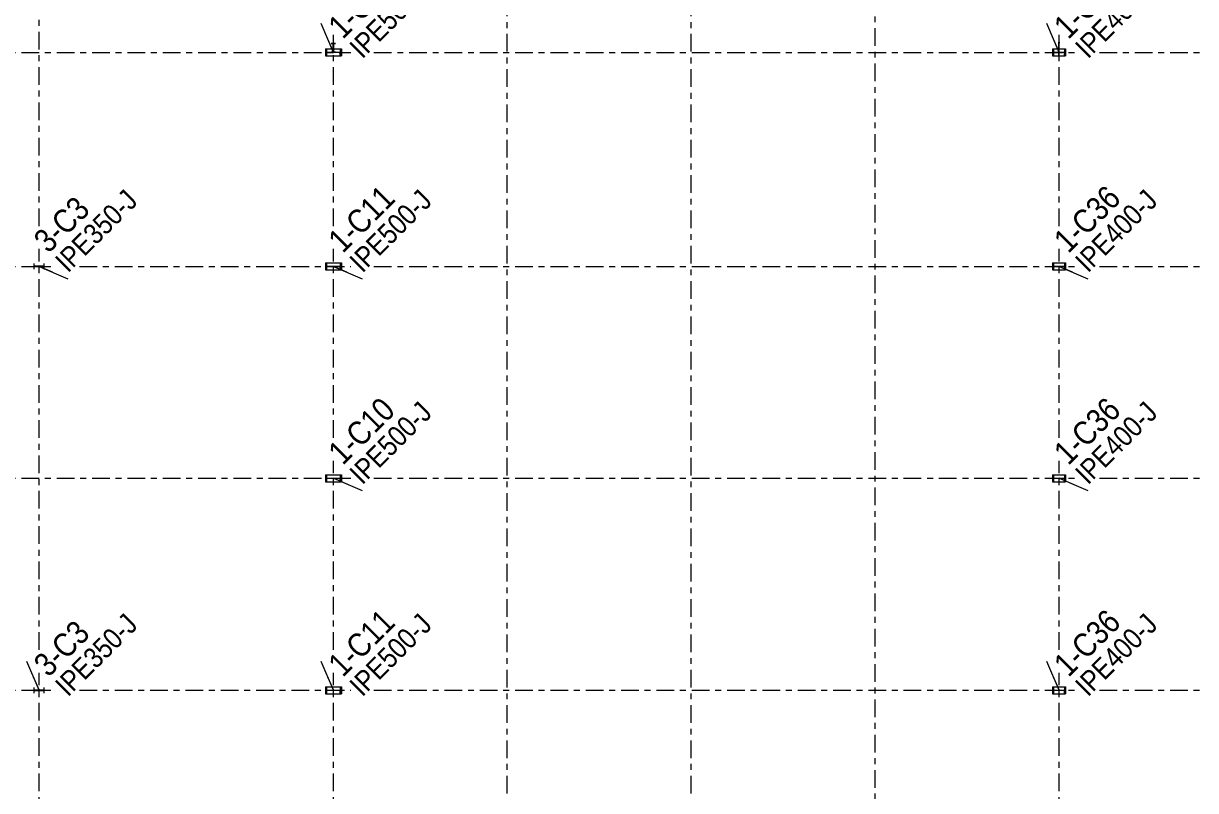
# Model space of a CAD drawing. Header units: millimetres. Extents: x -399 to 773, y -269 to 551.
# Drawn here: x -295.5 to -96.4, y 281.3 to 411.6 of the extents above; entities that cross this region are included whole.
import ezdxf

# ---------------------------------------------------------------- set-up
doc = ezdxf.new("R2010")
doc.units = ezdxf.units.MM
doc.linetypes.add('XKITLINE00', pattern=[0])
doc.linetypes.add('XKITLINE03', pattern=[6, 3, -1, 1, -1])
for name, color, linetype, lineweight in [('Part', 2, 'Continuous', 0), ('PartMark', 7, 'Continuous', 0), ('S-grid', 1, 'Continuous', 0)]:
    doc.layers.add(name, color=color, linetype=linetype, lineweight=lineweight)
doc.styles.add('ARIAL', font='ARIAL.TTF')

# ---------------------------------------------------------------- blocks, each defined once
blk = doc.blocks.new('*A57')
at = {"layer": 'Part'}
blk.add_hatch(color=3, dxfattribs=at).paths.add_polyline_path([(-241.68, 370.4), (-241.68, 370.875), (-241.6, 370.875), (-241.6, 369.875), (-241.68, 369.875), (-241.68, 370.35), (-244.02, 370.35), (-244.02, 369.875), (-244.1, 369.875), (-244.1, 370.875), (-244.02, 370.875), (-244.02, 370.4)], flags=17)
blk = doc.blocks.new('*A58')
at = {"layer": 'Part'}
blk.add_hatch(color=3, dxfattribs=at).paths.add_polyline_path([(-292.03, 370.3925), (-292.03, 370.8125), (-291.975, 370.8125), (-291.975, 369.9375), (-292.03, 369.9375), (-292.03, 370.3575), (-293.67, 370.3575), (-293.67, 369.9375), (-293.725, 369.9375), (-293.725, 370.8125), (-293.67, 370.8125), (-293.67, 370.3925)], flags=17)
blk = doc.blocks.new('*A59')
at = {"layer": 'Part'}
blk.add_hatch(color=3, dxfattribs=at).paths.add_polyline_path([(-241.68, 406.75), (-241.68, 407.225), (-241.6, 407.225), (-241.6, 406.225), (-241.68, 406.225), (-241.68, 406.7), (-244.02, 406.7), (-244.02, 406.225), (-244.1, 406.225), (-244.1, 407.225), (-244.02, 407.225), (-244.02, 406.75)], flags=17)
blk = doc.blocks.new('*A62')
at = {"layer": 'Part'}
blk.add_hatch(color=3, dxfattribs=at).paths.add_polyline_path([(-243.225, 408.205), (-243.225, 408.25), (-242.475, 408.25), (-242.475, 408.205), (-242.83375, 408.205), (-242.83375, 406.795), (-242.475, 406.795), (-242.475, 406.75), (-243.225, 406.75), (-243.225, 406.795), (-242.86625, 406.795), (-242.86625, 408.205)], flags=17)
blk = doc.blocks.new('*A68')
at = {"layer": 'Part'}
blk.add_hatch(color=3, dxfattribs=at).paths.add_polyline_path([(-118.665, 334.395), (-118.665, 334.875), (-118.6, 334.875), (-118.6, 333.875), (-118.665, 333.875), (-118.665, 334.355), (-120.535, 334.355), (-120.535, 333.875), (-120.6, 333.875), (-120.6, 334.875), (-120.535, 334.875), (-120.535, 334.395)], flags=17)
blk = doc.blocks.new('*A69')
at = {"layer": 'Part'}
blk.add_hatch(color=3, dxfattribs=at).paths.add_polyline_path([(-118.665, 370.395), (-118.665, 370.875), (-118.6, 370.875), (-118.6, 369.875), (-118.665, 369.875), (-118.665, 370.355), (-120.535, 370.355), (-120.535, 369.875), (-120.6, 369.875), (-120.6, 370.875), (-120.535, 370.875), (-120.535, 370.395)], flags=17)
blk = doc.blocks.new('*A71')
at = {"layer": 'Part'}
blk.add_hatch(color=3, dxfattribs=at).paths.add_polyline_path([(-118.665, 406.745), (-118.665, 407.225), (-118.6, 407.225), (-118.6, 406.225), (-118.665, 406.225), (-118.665, 406.705), (-120.535, 406.705), (-120.535, 406.225), (-120.6, 406.225), (-120.6, 407.225), (-120.535, 407.225), (-120.535, 406.745)], flags=17)
blk = doc.blocks.new('*A74')
at = {"layer": 'Part'}
blk.add_hatch(color=3, dxfattribs=at).paths.add_polyline_path([(-119.6, 408.47), (-119.56, 408.44), (-119.55, 408.38), (-119.56, 408.32), (-119.6, 408.3), (-119.64, 408.32), (-119.65, 408.38), (-119.64, 408.44)], flags=17)
blk = doc.blocks.new('*A79')
at = {"layer": 'Part'}
blk.add_hatch(color=3, dxfattribs=at).paths.add_polyline_path([(-241.68, 298.4), (-241.68, 298.875), (-241.6, 298.875), (-241.6, 297.875), (-241.68, 297.875), (-241.68, 298.35), (-244.02, 298.35), (-244.02, 297.875), (-244.1, 297.875), (-244.1, 298.875), (-244.02, 298.875), (-244.02, 298.4)], flags=17)
blk = doc.blocks.new('*A81')
at = {"layer": 'Part'}
blk.add_hatch(color=3, dxfattribs=at).paths.add_polyline_path([(-292.03, 298.3925), (-292.03, 298.8125), (-291.975, 298.8125), (-291.975, 297.9375), (-292.03, 297.9375), (-292.03, 298.3575), (-293.67, 298.3575), (-293.67, 297.9375), (-293.725, 297.9375), (-293.725, 298.8125), (-293.67, 298.8125), (-293.67, 298.3925)], flags=17)
blk = doc.blocks.new('*A82')
at = {"layer": 'Part'}
blk.add_hatch(color=3, dxfattribs=at).paths.add_polyline_path([(-241.68, 334.4), (-241.68, 334.875), (-241.6, 334.875), (-241.6, 333.875), (-241.68, 333.875), (-241.68, 334.35), (-244.02, 334.35), (-244.02, 333.875), (-244.1, 333.875), (-244.1, 334.875), (-244.02, 334.875), (-244.02, 334.4)], flags=17)
blk = doc.blocks.new('*A85')
at = {"layer": 'Part'}
blk.add_hatch(color=3, dxfattribs=at).paths.add_polyline_path([(-118.665, 298.395), (-118.665, 298.875), (-118.6, 298.875), (-118.6, 297.875), (-118.665, 297.875), (-118.665, 298.355), (-120.535, 298.355), (-120.535, 297.875), (-120.6, 297.875), (-120.6, 298.875), (-120.535, 298.875), (-120.535, 298.395)], flags=17)
blk = doc.blocks.new('*A234')
at = {"layer": 'S-grid', "color": 1, "linetype": 'XKITLINE03', "lineweight": 0}
for p, q in [((-119.6, 377.23), (-119.6, 409.69)), ((-119.6, 341.23), (-119.6, 373.34)), ((-119.6, 305.23), (-119.6, 337.34)), ((-119.6, 269.23), (-119.6, 301.34))]:
    blk.add_line(p, q, dxfattribs=at)
blk = doc.blocks.new('*A235')
at = {"layer": 'S-grid', "color": 1, "linetype": 'XKITLINE03', "lineweight": 0}
blk.add_line((-150.85, 233.83), (-150.85, 507.94), dxfattribs=at)
blk = doc.blocks.new('*A236')
at = {"layer": 'S-grid', "color": 1, "linetype": 'XKITLINE03', "lineweight": 0}
blk.add_line((-182.1, 16.86), (-182.1, 507.94), dxfattribs=at)
blk = doc.blocks.new('*A237')
at = {"layer": 'S-grid', "color": 1, "linetype": 'XKITLINE03', "lineweight": 0}
blk.add_line((-213.35, 16.86), (-213.35, 507.94), dxfattribs=at)
blk = doc.blocks.new('*A238')
at = {"layer": 'S-grid', "color": 1, "linetype": 'XKITLINE03', "lineweight": 0}
for p, q in [((-242.85, 377.23), (-242.85, 409.69)), ((-242.85, 341.23), (-242.85, 373.34)), ((-242.85, 305.23), (-242.85, 337.34)), ((-242.85, 269.23), (-242.85, 301.34))]:
    blk.add_line(p, q, dxfattribs=at)
blk = doc.blocks.new('*A239')
at = {"layer": 'S-grid', "color": 1, "linetype": 'XKITLINE03', "lineweight": 0}
for p, q in [((-292.85, 377.23), (-292.85, 445.69)), ((-292.85, 305.23), (-292.85, 373.34)), ((-292.85, 233.23), (-292.85, 301.34))]:
    blk.add_line(p, q, dxfattribs=at)
blk = doc.blocks.new('*A274')
at = {"layer": 'S-grid', "color": 1, "linetype": 'XKITLINE03', "lineweight": 0}
for p, q in [((-337.85, 406.73), (-239.88, 406.73)), ((-235.99, 406.73), (-116.63, 406.73)), ((-112.74, 406.73), (-11.5, 406.73))]:
    blk.add_line(p, q, dxfattribs=at)
blk = doc.blocks.new('*A275')
at = {"layer": 'S-grid', "color": 1, "linetype": 'XKITLINE03', "lineweight": 0}
for p, q in [((-337.85, 370.38), (-289.88, 370.38)), ((-285.99, 370.38), (-239.88, 370.38)), ((-235.99, 370.38), (-116.63, 370.38)), ((-112.74, 370.38), (6.62, 370.38))]:
    blk.add_line(p, q, dxfattribs=at)
blk = doc.blocks.new('*A276')
at = {"layer": 'S-grid', "color": 1, "linetype": 'XKITLINE03', "lineweight": 0}
for p, q in [((-337.85, 334.38), (-239.88, 334.38)), ((-235.99, 334.38), (-116.63, 334.38)), ((-112.74, 334.38), (-8.35, 334.38))]:
    blk.add_line(p, q, dxfattribs=at)
blk = doc.blocks.new('*A277')
at = {"layer": 'S-grid', "color": 1, "linetype": 'XKITLINE03', "lineweight": 0}
for p, q in [((-337.85, 298.38), (-289.88, 298.38)), ((-285.99, 298.38), (-239.88, 298.38)), ((-235.99, 298.38), (-116.63, 298.38)), ((-112.74, 298.38), (6.62, 298.38))]:
    blk.add_line(p, q, dxfattribs=at)
blk = doc.blocks.new('*A362')
at = {"layer": 'Part', "color": 2, "linetype": 'XKITLINE00', "lineweight": 0}
for p, q in [((-244.1, 333.875), (-244.1, 334.875)), ((-244.1, 334.875), (-244.02, 334.875)), ((-244.02, 334.875), (-244.02, 334.4)), ((-241.6, 334.875), (-241.68, 334.875)), ((-241.68, 334.875), (-241.68, 334.4)), ((-241.6, 334.875), (-241.6, 333.875)), ((-244.02, 333.875), (-244.1, 333.875)), ((-244.02, 334.4), (-241.68, 334.4)), ((-241.68, 334.35), (-244.02, 334.35)), ((-244.02, 334.35), (-244.02, 333.875)), ((-241.68, 333.875), (-241.68, 334.35)), ((-241.6, 333.875), (-241.68, 333.875))]:
    blk.add_line(p, q, dxfattribs=at)
blk = doc.blocks.new('*A363')
at = {"layer": 'Part', "color": 2, "linetype": 'XKITLINE00', "lineweight": 0}
for p, q in [((-244.1, 369.875), (-244.1, 370.875)), ((-244.1, 370.875), (-244.02, 370.875)), ((-244.02, 370.875), (-244.02, 370.4)), ((-244.02, 370.4), (-241.68, 370.4)), ((-241.68, 370.35), (-244.02, 370.35)), ((-244.02, 370.35), (-244.02, 369.875)), ((-241.6, 370.875), (-241.68, 370.875)), ((-241.68, 370.875), (-241.68, 370.4)), ((-241.68, 369.875), (-241.68, 370.35)), ((-241.6, 370.875), (-241.6, 369.875)), ((-244.02, 369.875), (-244.1, 369.875)), ((-241.6, 369.875), (-241.68, 369.875))]:
    blk.add_line(p, q, dxfattribs=at)
blk = doc.blocks.new('*A364')
at = {"layer": 'Part', "color": 2, "linetype": 'XKITLINE00', "lineweight": 0}
for p, q in [((-244.2, 334.975), (-244.2, 333.775)), ((-244.2, 334.975), (-241.5, 334.975)), ((-241.5, 334.975), (-241.5, 333.775)), ((-244.2, 333.775), (-241.5, 333.775))]:
    blk.add_line(p, q, dxfattribs=at)
blk = doc.blocks.new('*A365')
at = {"layer": 'Part', "color": 2, "linetype": 'XKITLINE00', "lineweight": 0}
for p, q in [((-293.67, 370.8125), (-293.725, 370.8125)), ((-293.725, 370.8125), (-293.725, 369.9375)), ((-293.67, 370.3925), (-293.67, 370.8125)), ((-292.03, 370.3925), (-293.67, 370.3925)), ((-293.67, 369.9375), (-293.67, 370.3575)), ((-293.67, 370.3575), (-292.03, 370.3575)), ((-292.03, 370.8125), (-292.03, 370.3925)), ((-291.975, 370.8125), (-292.03, 370.8125)), ((-292.03, 370.3575), (-292.03, 369.9375)), ((-291.975, 369.9375), (-291.975, 370.8125)), ((-293.725, 369.9375), (-293.67, 369.9375)), ((-292.03, 369.9375), (-291.975, 369.9375))]:
    blk.add_line(p, q, dxfattribs=at)
blk = doc.blocks.new('*A366')
at = {"layer": 'Part', "color": 2, "linetype": 'XKITLINE00', "lineweight": 0}
for p, q in [((-244.2, 370.975), (-244.2, 369.775)), ((-244.2, 370.975), (-241.5, 370.975)), ((-241.5, 370.975), (-241.5, 369.775)), ((-244.2, 369.775), (-241.5, 369.775))]:
    blk.add_line(p, q, dxfattribs=at)
blk = doc.blocks.new('*A367')
at = {"layer": 'Part', "color": 2, "linetype": 'XKITLINE00', "lineweight": 0}
for p, q in [((-244.1, 406.225), (-244.1, 407.225)), ((-244.1, 407.225), (-244.02, 407.225)), ((-244.02, 406.225), (-244.1, 406.225)), ((-244.02, 407.225), (-244.02, 406.75)), ((-244.02, 406.75), (-241.68, 406.75)), ((-241.68, 406.7), (-244.02, 406.7)), ((-244.02, 406.7), (-244.02, 406.225)), ((-241.6, 407.225), (-241.68, 407.225)), ((-241.68, 407.225), (-241.68, 406.75)), ((-241.68, 406.225), (-241.68, 406.7)), ((-241.6, 406.225), (-241.68, 406.225)), ((-241.6, 407.225), (-241.6, 406.225))]:
    blk.add_line(p, q, dxfattribs=at)
blk = doc.blocks.new('*A370')
at = {"layer": 'Part', "color": 2, "linetype": 'XKITLINE00', "lineweight": 0}
for p, q in [((-243.225, 408.205), (-243.225, 408.25)), ((-243.225, 408.25), (-242.475, 408.25)), ((-242.86625, 408.205), (-243.225, 408.205)), ((-242.86625, 406.795), (-242.86625, 408.205)), ((-242.475, 408.205), (-242.83375, 408.205)), ((-242.83375, 408.205), (-242.83375, 406.795)), ((-242.475, 408.25), (-242.475, 408.205)), ((-243.225, 406.75), (-243.225, 406.795)), ((-243.225, 406.795), (-242.86625, 406.795)), ((-242.475, 406.75), (-243.225, 406.75)), ((-242.83375, 406.795), (-242.475, 406.795)), ((-242.475, 406.795), (-242.475, 406.75))]:
    blk.add_line(p, q, dxfattribs=at)
blk = doc.blocks.new('*A371')
at = {"layer": 'Part', "color": 2, "linetype": 'XKITLINE00', "lineweight": 0}
for p, q in [((-244.2, 407.325), (-244.2, 406.125)), ((-244.2, 407.325), (-242.86625, 407.325)), ((-242.83375, 407.325), (-241.5, 407.325)), ((-241.5, 407.325), (-241.5, 406.125)), ((-244.2, 406.125), (-241.5, 406.125))]:
    blk.add_line(p, q, dxfattribs=at)
blk = doc.blocks.new('*A382')
at = {"layer": 'Part', "color": 2, "linetype": 'XKITLINE00', "lineweight": 0}
for p, q in [((-120.6, 333.875), (-120.6, 334.875)), ((-120.6, 334.875), (-120.535, 334.875)), ((-120.535, 334.875), (-120.535, 334.395)), ((-118.6, 334.875), (-118.665, 334.875)), ((-118.665, 334.875), (-118.665, 334.395)), ((-118.6, 334.875), (-118.6, 333.875)), ((-120.535, 333.875), (-120.6, 333.875)), ((-120.535, 334.395), (-118.665, 334.395)), ((-118.665, 334.355), (-120.535, 334.355)), ((-120.535, 334.355), (-120.535, 333.875)), ((-118.665, 333.875), (-118.665, 334.355)), ((-118.6, 333.875), (-118.665, 333.875))]:
    blk.add_line(p, q, dxfattribs=at)
blk = doc.blocks.new('*A383')
at = {"layer": 'Part', "color": 2, "linetype": 'XKITLINE00', "lineweight": 0}
for p, q in [((-120.6, 369.875), (-120.6, 370.875)), ((-120.6, 370.875), (-120.535, 370.875)), ((-120.535, 370.875), (-120.535, 370.395)), ((-120.535, 370.395), (-118.665, 370.395)), ((-118.665, 370.355), (-120.535, 370.355)), ((-120.535, 370.355), (-120.535, 369.875)), ((-118.6, 370.875), (-118.665, 370.875)), ((-118.665, 370.875), (-118.665, 370.395)), ((-118.665, 369.875), (-118.665, 370.355)), ((-118.6, 370.875), (-118.6, 369.875)), ((-120.535, 369.875), (-120.6, 369.875)), ((-118.6, 369.875), (-118.665, 369.875))]:
    blk.add_line(p, q, dxfattribs=at)
blk = doc.blocks.new('*A384')
at = {"layer": 'Part', "color": 2, "linetype": 'XKITLINE00', "lineweight": 0}
for p, q in [((-120.7, 334.975), (-120.7, 333.775)), ((-120.7, 334.975), (-118.5, 334.975)), ((-118.5, 334.975), (-118.5, 333.775)), ((-120.7, 333.775), (-118.5, 333.775))]:
    blk.add_line(p, q, dxfattribs=at)
blk = doc.blocks.new('*A385')
at = {"layer": 'Part', "color": 2, "linetype": 'XKITLINE00', "lineweight": 0}
for p, q in [((-120.7, 370.975), (-120.7, 369.775)), ((-120.7, 370.975), (-118.5, 370.975)), ((-118.5, 370.975), (-118.5, 369.775)), ((-120.7, 369.775), (-118.5, 369.775))]:
    blk.add_line(p, q, dxfattribs=at)
blk = doc.blocks.new('*A387')
at = {"layer": 'Part', "color": 2, "linetype": 'XKITLINE00', "lineweight": 0}
for p, q in [((-120.6, 406.225), (-120.6, 407.225)), ((-120.6, 407.225), (-120.535, 407.225)), ((-120.535, 406.225), (-120.6, 406.225)), ((-120.535, 407.225), (-120.535, 406.745)), ((-120.535, 406.745), (-118.665, 406.745)), ((-118.665, 406.705), (-120.535, 406.705)), ((-120.535, 406.705), (-120.535, 406.225)), ((-118.6, 407.225), (-118.665, 407.225)), ((-118.665, 407.225), (-118.665, 406.745)), ((-118.665, 406.225), (-118.665, 406.705)), ((-118.6, 406.225), (-118.665, 406.225)), ((-118.6, 407.225), (-118.6, 406.225))]:
    blk.add_line(p, q, dxfattribs=at)
blk = doc.blocks.new('*A390')
at = {"layer": 'Part', "color": 2, "linetype": 'XKITLINE00', "lineweight": 0}
for p, q in [((-119.65, 408.38), (-119.64, 408.44)), ((-119.64, 408.32), (-119.65, 408.38)), ((-119.65, 406.75), (-119.65, 408.38)), ((-119.64, 408.44), (-119.6, 408.47)), ((-119.6, 408.3), (-119.64, 408.32)), ((-119.6, 408.47), (-119.56, 408.44)), ((-119.56, 408.32), (-119.6, 408.3)), ((-119.56, 408.44), (-119.55, 408.38)), ((-119.55, 408.38), (-119.56, 408.32)), ((-119.55, 406.75), (-119.55, 408.38)), ((-119.65, 406.25), (-119.65, 406.7)), ((-119.65, 406.25), (-119.64, 406.22)), ((-119.64, 406.22), (-119.6, 406.22)), ((-119.6, 406.22), (-119.56, 406.22)), ((-119.56, 406.22), (-119.55, 406.25)), ((-119.55, 406.25), (-119.55, 406.7))]:
    blk.add_line(p, q, dxfattribs=at)
blk = doc.blocks.new('*A391')
at = {"layer": 'Part', "color": 2, "linetype": 'XKITLINE00', "lineweight": 0}
for p, q in [((-120.7, 407.325), (-120.7, 406.125)), ((-120.7, 407.325), (-119.65, 407.325)), ((-119.55, 407.325), (-118.5, 407.325)), ((-118.5, 407.325), (-118.5, 406.125)), ((-120.7, 406.125), (-118.5, 406.125))]:
    blk.add_line(p, q, dxfattribs=at)
blk = doc.blocks.new('*A403')
at = {"layer": 'Part', "color": 2, "linetype": 'XKITLINE00', "lineweight": 0}
for p, q in [((-244.1, 297.875), (-244.1, 298.875)), ((-244.1, 298.875), (-244.02, 298.875)), ((-244.02, 298.875), (-244.02, 298.4)), ((-241.6, 298.875), (-241.68, 298.875)), ((-241.68, 298.875), (-241.68, 298.4)), ((-241.6, 298.875), (-241.6, 297.875)), ((-244.02, 297.875), (-244.1, 297.875)), ((-244.02, 298.4), (-241.68, 298.4)), ((-241.68, 298.35), (-244.02, 298.35)), ((-244.02, 298.35), (-244.02, 297.875)), ((-241.68, 297.875), (-241.68, 298.35)), ((-241.6, 297.875), (-241.68, 297.875))]:
    blk.add_line(p, q, dxfattribs=at)
blk = doc.blocks.new('*A406')
at = {"layer": 'Part', "color": 2, "linetype": 'XKITLINE00', "lineweight": 0}
for p, q in [((-293.67, 298.8125), (-293.725, 298.8125)), ((-293.725, 298.8125), (-293.725, 297.9375)), ((-293.67, 298.3925), (-293.67, 298.8125)), ((-292.03, 298.8125), (-292.03, 298.3925)), ((-291.975, 298.8125), (-292.03, 298.8125)), ((-291.975, 297.9375), (-291.975, 298.8125)), ((-293.725, 297.9375), (-293.67, 297.9375)), ((-292.03, 298.3925), (-293.67, 298.3925)), ((-293.67, 297.9375), (-293.67, 298.3575)), ((-293.67, 298.3575), (-292.03, 298.3575)), ((-292.03, 298.3575), (-292.03, 297.9375)), ((-292.03, 297.9375), (-291.975, 297.9375))]:
    blk.add_line(p, q, dxfattribs=at)
blk = doc.blocks.new('*A407')
at = {"layer": 'Part', "color": 2, "linetype": 'XKITLINE00', "lineweight": 0}
for p, q in [((-244.2, 298.975), (-244.2, 297.775)), ((-244.2, 298.975), (-241.5, 298.975)), ((-241.5, 298.975), (-241.5, 297.775)), ((-244.2, 297.775), (-241.5, 297.775))]:
    blk.add_line(p, q, dxfattribs=at)
blk = doc.blocks.new('*A415')
at = {"layer": 'Part', "color": 2, "linetype": 'XKITLINE00', "lineweight": 0}
for p, q in [((-120.6, 297.875), (-120.6, 298.875)), ((-120.6, 298.875), (-120.535, 298.875)), ((-120.535, 298.875), (-120.535, 298.395)), ((-118.6, 298.875), (-118.665, 298.875)), ((-118.665, 298.875), (-118.665, 298.395)), ((-118.6, 298.875), (-118.6, 297.875)), ((-120.535, 297.875), (-120.6, 297.875)), ((-120.535, 298.395), (-118.665, 298.395)), ((-118.665, 298.355), (-120.535, 298.355)), ((-120.535, 298.355), (-120.535, 297.875)), ((-118.665, 297.875), (-118.665, 298.355)), ((-118.6, 297.875), (-118.665, 297.875))]:
    blk.add_line(p, q, dxfattribs=at)
blk = doc.blocks.new('*A419')
at = {"layer": 'Part', "color": 2, "linetype": 'XKITLINE00', "lineweight": 0}
for p, q in [((-120.7, 298.975), (-120.7, 297.775)), ((-120.7, 298.975), (-118.5, 298.975)), ((-118.5, 298.975), (-118.5, 297.775)), ((-120.7, 297.775), (-118.5, 297.775))]:
    blk.add_line(p, q, dxfattribs=at)
blk = doc.blocks.new('*A709')
at = {"layer": 'PartMark', "color": 7, "linetype": 'XKITLINE00', "lineweight": 0}
for p, q in [((-292.85, 298.38), (-294.94, 303.29)), ((-293.83, 300.68), (-292.85, 298.38))]:
    blk.add_line(p, q, dxfattribs=at)
at = {"layer": 'PartMark', "color": 7, "style": 'ARIAL', "width": 0.85}
blk.add_text('IPE350-J', height=3.5, rotation=45.0001, dxfattribs=at).set_placement((-287.94, 297.14))
at = {"layer": 'PartMark', "color": 3, "style": 'ARIAL', "width": 0.85}
blk.add_text('3-C3', height=4, rotation=45.0001, dxfattribs=at).set_placement((-291.26, 300.46))
blk = doc.blocks.new('*A710')
at = {"layer": 'PartMark', "color": 7, "linetype": 'XKITLINE00', "lineweight": 0}
for p, q in [((-242.85, 298.38), (-244.94, 303.29)), ((-243.83, 300.68), (-242.85, 298.38))]:
    blk.add_line(p, q, dxfattribs=at)
at = {"layer": 'PartMark', "color": 3, "style": 'ARIAL', "width": 0.85}
blk.add_text('1-C11', height=4, rotation=45.0001, dxfattribs=at).set_placement((-241.26, 300.46))
at = {"layer": 'PartMark', "color": 7, "style": 'ARIAL', "width": 0.85}
blk.add_text('IPE500-J', height=3.5, rotation=45.0001, dxfattribs=at).set_placement((-237.94, 297.14))
blk = doc.blocks.new('*A714')
at = {"layer": 'PartMark', "color": 7, "linetype": 'XKITLINE00', "lineweight": 0}
for p, q in [((-242.85, 334.38), (-237.94, 332.29)), ((-240.55, 333.4), (-242.85, 334.38))]:
    blk.add_line(p, q, dxfattribs=at)
at = {"layer": 'PartMark', "color": 3, "style": 'ARIAL', "width": 0.85}
blk.add_text('1-C10', height=4, rotation=45.0001, dxfattribs=at).set_placement((-241.26, 336.46))
at = {"layer": 'PartMark', "color": 7, "style": 'ARIAL', "width": 0.85}
blk.add_text('IPE500-J', height=3.5, rotation=45.0001, dxfattribs=at).set_placement((-237.94, 333.14))
blk = doc.blocks.new('*A719')
at = {"layer": 'PartMark', "color": 7, "linetype": 'XKITLINE00', "lineweight": 0}
for p, q in [((-242.85, 406.73), (-244.94, 411.64)), ((-243.83, 409.03), (-242.85, 406.73))]:
    blk.add_line(p, q, dxfattribs=at)
at = {"layer": 'PartMark', "color": 3, "style": 'ARIAL', "width": 0.85}
blk.add_text('1-C13', height=4, rotation=45.0001, dxfattribs=at).set_placement((-241.26, 408.81))
at = {"layer": 'PartMark', "color": 7, "style": 'ARIAL', "width": 0.85}
blk.add_text('IPE500-J', height=3.5, rotation=45.0001, dxfattribs=at).set_placement((-237.94, 405.49))
blk = doc.blocks.new('*A721')
at = {"layer": 'PartMark', "color": 7, "linetype": 'XKITLINE00', "lineweight": 0}
for p, q in [((-242.85, 370.38), (-237.94, 368.29)), ((-240.55, 369.4), (-242.85, 370.38))]:
    blk.add_line(p, q, dxfattribs=at)
at = {"layer": 'PartMark', "color": 3, "style": 'ARIAL', "width": 0.85}
blk.add_text('1-C11', height=4, rotation=45.0001, dxfattribs=at).set_placement((-241.26, 372.46))
at = {"layer": 'PartMark', "color": 7, "style": 'ARIAL', "width": 0.85}
blk.add_text('IPE500-J', height=3.5, rotation=45.0001, dxfattribs=at).set_placement((-237.94, 369.14))
blk = doc.blocks.new('*A722')
at = {"layer": 'PartMark', "color": 7, "linetype": 'XKITLINE00', "lineweight": 0}
for p, q in [((-292.85, 370.38), (-287.94, 368.29)), ((-290.55, 369.4), (-292.85, 370.38))]:
    blk.add_line(p, q, dxfattribs=at)
at = {"layer": 'PartMark', "color": 7, "style": 'ARIAL', "width": 0.85}
blk.add_text('IPE350-J', height=3.5, rotation=45.0001, dxfattribs=at).set_placement((-287.94, 369.14))
at = {"layer": 'PartMark', "color": 3, "style": 'ARIAL', "width": 0.85}
blk.add_text('3-C3', height=4, rotation=45.0001, dxfattribs=at).set_placement((-291.26, 372.46))
blk = doc.blocks.new('*A723')
at = {"layer": 'PartMark', "color": 7, "linetype": 'XKITLINE00', "lineweight": 0}
for p, q in [((-119.6, 298.38), (-121.69, 303.29)), ((-120.58, 300.68), (-119.6, 298.38))]:
    blk.add_line(p, q, dxfattribs=at)
at = {"layer": 'PartMark', "color": 3, "style": 'ARIAL', "width": 0.85}
blk.add_text('1-C36', height=4, rotation=45.0001, dxfattribs=at).set_placement((-118.01, 300.46))
at = {"layer": 'PartMark', "color": 7, "style": 'ARIAL', "width": 0.85}
blk.add_text('IPE400-J', height=3.5, rotation=45.0001, dxfattribs=at).set_placement((-114.69, 297.14))
blk = doc.blocks.new('*A726')
at = {"layer": 'PartMark', "color": 7, "linetype": 'XKITLINE00', "lineweight": 0}
for p, q in [((-119.6, 334.38), (-114.69, 332.29)), ((-117.3, 333.4), (-119.6, 334.38))]:
    blk.add_line(p, q, dxfattribs=at)
at = {"layer": 'PartMark', "color": 3, "style": 'ARIAL', "width": 0.85}
blk.add_text('1-C36', height=4, rotation=45.0001, dxfattribs=at).set_placement((-118.01, 336.46))
at = {"layer": 'PartMark', "color": 7, "style": 'ARIAL', "width": 0.85}
blk.add_text('IPE400-J', height=3.5, rotation=45.0001, dxfattribs=at).set_placement((-114.69, 333.14))
blk = doc.blocks.new('*A731')
at = {"layer": 'PartMark', "color": 7, "linetype": 'XKITLINE00', "lineweight": 0}
for p, q in [((-119.6, 406.73), (-121.69, 411.64)), ((-120.58, 409.03), (-119.6, 406.73))]:
    blk.add_line(p, q, dxfattribs=at)
at = {"layer": 'PartMark', "color": 3, "style": 'ARIAL', "width": 0.85}
blk.add_text('1-C41', height=4, rotation=45.0001, dxfattribs=at).set_placement((-118.01, 408.81))
at = {"layer": 'PartMark', "color": 7, "style": 'ARIAL', "width": 0.85}
blk.add_text('IPE400-J', height=3.5, rotation=45.0001, dxfattribs=at).set_placement((-114.69, 405.49))
blk = doc.blocks.new('*A733')
at = {"layer": 'PartMark', "color": 7, "linetype": 'XKITLINE00', "lineweight": 0}
for p, q in [((-119.6, 370.38), (-114.69, 368.29)), ((-117.3, 369.4), (-119.6, 370.38))]:
    blk.add_line(p, q, dxfattribs=at)
at = {"layer": 'PartMark', "color": 3, "style": 'ARIAL', "width": 0.85}
blk.add_text('1-C36', height=4, rotation=45.0001, dxfattribs=at).set_placement((-118.01, 372.46))
at = {"layer": 'PartMark', "color": 7, "style": 'ARIAL', "width": 0.85}
blk.add_text('IPE400-J', height=3.5, rotation=45.0001, dxfattribs=at).set_placement((-114.69, 369.14))

msp = doc.modelspace()

# ---------------------------------------------------------------- block references
at = {"lineweight": 0}
for name in ['*A239', '*A238', '*A237', '*A236', '*A235', '*A234', '*A274', '*A62', '*A370', '*A74', '*A390', '*A371', '*A59', '*A367', '*A391', '*A71', '*A387', '*A275', '*A58', '*A365', '*A366', '*A57', '*A363', '*A385', '*A69', '*A383', '*A276', '*A364', '*A82', '*A362', '*A384', '*A68', '*A382', '*A277', '*A81', '*A406', '*A407', '*A79', '*A403', '*A419', '*A85', '*A415']:
    msp.add_blockref(name, (0, 0), dxfattribs=at)
at = {"layer": 'PartMark', "lineweight": 0}
for name in ['*A719', '*A731', '*A722', '*A721', '*A733', '*A714', '*A726', '*A709', '*A710', '*A723']:
    msp.add_blockref(name, (0, 0), dxfattribs=at)

doc.saveas('drawing.dxf')
